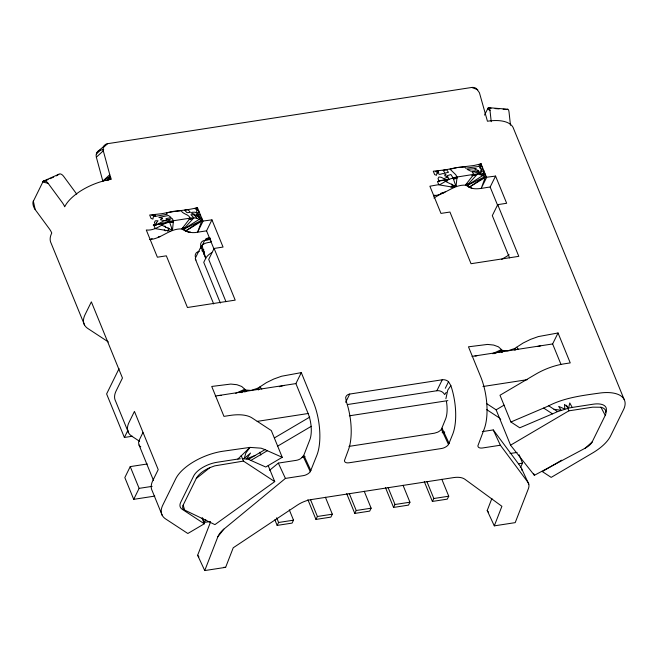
<?xml version="1.0" encoding="UTF-8"?>
<svg xmlns="http://www.w3.org/2000/svg" width="658" height="658" viewBox="0 0 658 658"><rect width="100%" height="100%" fill="white"/><g stroke="black" fill="none" stroke-linecap="round" stroke-linejoin="round"><path stroke-width="0.99" d="M103.849 146.166C101.093 149.448 94.703 151.899 96.348 157.188L102.821 181.082L110.223 176.303L103.29 150.814L103.059 149.185L103.849 146.166A6.621 5.823 47.4 0 1 107.575 143.691L471.778 87.456A6.621 5.823 47.4 0 1 476.491 88.624L479.427 92.737L487.438 121.228A39.719 18.284 -22.2 0 1 513.067 127.405L624.121 399.422M204.317 251.619L204.103 253.042A6.621 2.706 81.2 0 0 204.087 254.662M445.885 398.732L447.777 390.079L450.853 385.604L448.542 381.698A6.621 5.215 26.2 0 0 442.258 379.773L349.719 394.06A6.621 5.215 26.2 0 0 345.656 397.58L346.363 401.734A39.719 16.236 81.2 0 1 348.279 450.253L344.438 460.625A6.621 3.487 -24.9 0 0 349.028 462.788L441.567 448.501A6.621 3.487 -24.9 0 0 448.517 444.553L452.762 434.115A39.719 16.236 81.2 0 0 450.853 385.604M491.896 498.451L487.2 510.55L494.306 525.857L515.206 522.633L528.349 488.779A19.855 10.47 -24.9 0 0 527.864 482.199L500.368 445.227L482.454 447.991A6.621 3.487 -24.9 0 1 477.873 445.828L484.107 429.279A39.719 16.236 81.2 0 0 480.685 376.73L468.471 346.807L487.545 344.422L493.656 345.063L498.419 346.815L502.408 350.41L507.894 350.78L514.679 348.51L523.159 342.999L530.562 339.364L538.359 336.575L558.033 332.981L570.247 362.903L564.276 363.825A39.719 18.284 -22.2 0 0 535.785 374.163L499.99 395.252L510.912 422L519.754 427.799L552.498 413.857A198.584 168.053 -56.8 0 0 557.556 411.612L568.578 408.133L569.779 402.951L572.205 407.434L593.105 404.209A19.855 9.146 -22.2 0 1 605.615 412.418M76.739 194.143L63.703 176.426A6.621 3.405 66.1 0 0 58.809 174.288L43.231 181.189L32.966 202.047A6.621 3.405 66.1 0 0 35.195 209.598L49.416 228.926A19.855 15.652 26.2 0 1 51.752 233.055A39.719 18.284 -22.2 0 0 51.151 243.287L84.471 324.887M494.306 525.857L501.898 506.298L464.893 479.254A19.855 10.47 -24.9 0 0 453.633 477.593L311.374 499.562A19.855 10.47 -24.9 0 0 297.301 505.138L233.228 547.785L225.636 567.344L204.737 570.568L197.63 555.27L210.412 522.353M204.737 570.568L217.88 536.722L223.876 529.131L285.424 478.415L303.338 475.644A6.621 3.487 -24.9 0 0 310.288 471.704L316.934 455.089A39.719 16.236 81.2 0 0 313.512 402.548L301.298 372.625L281.632 376.22L273.827 379.008L266.424 382.635L257.952 388.154L251.167 390.416L245.673 390.046L241.683 386.46L236.929 384.708L230.81 384.066L211.736 386.452L223.959 416.374L229.93 415.453A39.719 18.284 -22.2 0 1 252.096 417.97L271.31 430.562L282.233 457.31L265.75 467.024L250.879 460.427A198.584 53.257 59.5 0 1 248.535 459.333L242.21 458.651M269.64 470.264L278.318 463.109L296.232 460.345A6.621 3.487 -24.9 0 0 300.92 458.486L303.799 455.303L309.828 439.791A19.855 8.118 81.2 0 0 308.117 413.512L295.903 383.589L301.298 372.625M348.954 446.395L434.461 433.194L437.66 432.183A6.621 3.487 -24.9 0 0 441.411 429.255L445.655 418.817A19.855 8.118 81.2 0 0 446.42 401.38M214.212 249.588L206.554 230.835L211.95 219.862L201.636 221.22C198.897 217.963 194.233 217.444 190.187 218.152L173.441 220.743C163.455 221.688 156.826 231.131 146.282 230.004L157.385 257.204L166.342 255.822L187.44 307.5L235.202 300.13L214.105 248.444L223.062 247.063L211.95 219.862M196.059 259.992A6.621 3.051 -22.2 0 1 195.582 257.681L200.986 246.709A6.621 5.215 26.2 0 1 204.737 240.343L210.618 239.438M200.682 248.576L204.737 240.343M214.105 248.444L208.709 259.416L225.974 301.701M132.348 436.229L124.387 437.463L127.981 430.151M142.934 432.586L139.332 439.898L138.55 442.645L139.035 445.014L153.561 480.595M147.277 463.98L130.226 466.612L124.831 477.576L133.714 499.34L154.778 496.091M133.714 499.34L139.118 488.368L130.226 466.612M183.163 505.122L196.249 478.514L209.886 467.632L214.738 465.872L243.444 461.094L274.731 481.607L214.927 524.623L184.668 510.065L183.163 505.122A13.242 6.095 -22.2 0 0 184.668 510.065M210.47 521.481L204.449 522.411L205.798 519.664M289.29 509.827L293.517 520.174L292.078 523.102L277.15 525.405L278.589 522.485L276.664 517.78M484.51 115.084L488.104 108.002L491.107 108.249M345.672 402.293L349.719 394.06M325.406 497.242L332.323 514.186L330.884 517.114L315.955 519.417L317.395 516.489L310.477 499.554M497.818 205.798L490.152 187.037L495.556 176.073L485.234 177.43L479.904 173.153L475.644 170.866L470.906 171.212L467.139 169.369L476.137 168.473L474.895 169.221L478.72 170.611L477.733 171.014L482.191 173.268L485.505 176.064L485.209 174.049L483.211 174.173L483.819 170.652L481.829 171.516L480.406 170.99L481.96 170.587L479.189 166.392L465.625 168.193L464.754 166.926L457.162 167.543L443.163 170.266L444.907 173.087L448.485 172.33L446.601 169.731L433.277 171.228L434.667 174.625L436.509 175.283L436.978 172.914L439.626 174.428L443.122 173.515L445.968 174.419L444.627 175.735L447.785 176.912L448.986 179.346L455.056 177.331L473.785 174.362L477.478 174.09L482.997 175.423L466.777 185.622L465.395 185.169C453.346 184.487 445.153 194.891 433.433 195.796L434.979 195.081M495.556 176.073L506.66 203.273L497.703 204.654L492.307 215.627L509.572 257.911M364.219 491.255L371.128 508.19L369.689 511.118L354.769 513.421L356.208 510.501L349.291 493.558M347.342 404.563L436.863 390.745L442.258 379.773M445.301 388.278L448.542 381.698M403.025 485.259L409.942 502.202L408.503 505.122L393.574 507.433L395.014 504.505L388.097 487.57M441.831 479.271L448.748 496.206L447.308 499.134L432.38 501.437L433.819 498.509L426.91 481.574M561.027 364.524L552.63 343.953L558.033 332.981M520.289 467.731L522.534 463.158L519.113 454.785M592.142 441.97L605.237 415.363L600.951 407.244L592.718 407.162L568.841 410.847L510.567 445.186L534.378 475.298L585.118 448.23A13.242 6.095 -22.2 0 0 592.142 441.97L585.118 448.23M109.656 179.568L110.741 177.841L110.223 176.303L106.991 180.292M167.428 231.081L168.999 228.68L168.037 227.857M451.026 187.291L452.605 184.89L451.635 184.067M446.239 392.316L444.701 394.561L443.147 392.661A6.621 5.215 26.2 0 0 436.863 390.745M211.629 241.108L210.272 242.226C206.834 242.58 202.861 243.501 200.986 246.709L205.732 258.331L203.75 262.353L220.364 303.058M58.809 174.288L56.382 175.875M181.797 228.959L190.187 218.152C188.673 214.023 183.08 214.459 181.156 210.716L173.564 211.333L161.86 213.694L149.679 215.018L151.069 218.415L152.911 219.081L153.38 216.704L167.255 214.269L166.441 212.986C176.632 210.494 187.267 210.42 197.441 207.64L203.001 221.244L197.597 232.216C191.996 233.376 186.362 232.109 181.797 228.959C169.748 228.277 161.555 238.681 149.835 239.586L152.154 238.509M465.395 185.169L473.785 174.362L472.197 172.116L474.681 171.853L478.267 173.465L479.904 173.153L480.611 174.46M206.554 230.835L197.597 232.216L201.636 221.22L185.416 231.155L200.863 220.726L183.179 229.412L193.88 217.888L190.919 214.664L194.135 214.804L197.926 216.679L195.994 214.574L198.889 217.263L197.194 214.895L198.362 214.376L195.105 212.189L192.004 212.287L191.297 213.011L194.661 214.335L194.135 214.804L197.013 218.25M490.152 187.037C482.651 187.793 473.234 191.281 466.777 185.622L477.478 174.09M255.131 455.443L246.668 458.823L250.525 453.041L244.192 458.601L245.853 453.017L250.007 447.391L222.355 451.322A39.719 18.284 -22.2 0 0 175.735 478.794L162.806 505.073A39.719 18.284 -22.2 0 0 165.668 518.965L187.834 533.498L204.309 523.784L182.151 509.251A19.855 9.146 -22.2 0 1 180.72 502.301L193.649 476.03A19.855 9.146 -22.2 0 1 216.959 462.294L237.859 459.062L250.007 447.391L261.103 448.18L265.018 449.62A198.584 53.257 59.5 0 0 267.362 450.714L282.233 457.31M96.348 157.188L103.29 150.814M102.821 181.082L109.754 174.707M107.945 180.415L110.741 177.841L111.301 179.305A39.719 18.284 -22.2 0 0 64.681 206.776A19.855 15.652 26.2 0 0 62.346 202.648L48.124 183.319A6.621 3.405 66.1 0 0 43.231 181.189M96.307 153.964L100.641 150.065L103.684 149.596M103.248 147.589L107.575 143.691M245.566 391.798L247.145 390.498L244.488 391.913M502.301 352.153L503.88 350.854L501.223 352.269M445.285 191.725L443.772 192.852L440.934 193.238M205.633 239.109L208.487 237.957M183.179 229.412L199.399 219.221M448.986 179.346L440.441 184.347L429.88 186.214L440.983 213.414L449.94 212.032L471.038 263.71L518.8 256.34L497.703 204.654M241.404 392.653L245.673 390.046L239.035 392.637M498.994 352.491L502.408 350.41L493.87 353.733M433.91 198.017L443.574 192.325M452.359 187.152L454.999 185.597M501.486 259.441L505.879 256.85A19.855 9.146 -22.2 0 0 509.119 254.704M274.419 437.915L309.737 417.106M248.535 459.333L265.018 449.62M250.879 460.427L267.362 450.714M277.75 446.075L311.3 426.302M486.821 403.724L496.124 409.827L504.069 405.147M561.661 460.197L542.332 471.589L551.182 477.387L592.471 453.058A39.719 18.284 -22.2 0 0 610.599 435.925L623.529 409.646A39.719 18.284 -22.2 0 0 598.5 393.237C581.532 395.59 564.145 397.868 548.706 405.813A198.584 168.053 -56.8 0 1 543.648 408.05L510.912 422M466.777 185.622L484.461 176.936L469.022 187.365L485.234 177.43L481.195 188.427L486.599 177.454L481.047 163.85L473.925 165.52L457.162 167.543L450.039 169.196L455.706 174.658L457.047 176.944L456.035 186.568L445.178 181.263M235.72 393.344L244.735 389.248M492.455 353.7L501.47 349.604M48.133 179.527L42.638 181.962L48.124 183.319M49.967 178.721L53.635 177.092M202.022 250.18L203.816 249.415M183.113 228.112L184.339 227.61L185.104 228.885L182.455 228.079L183.631 229.313M466.711 184.322L467.945 183.821L468.702 185.095L466.061 184.289L469.072 186.757M279.305 386.698L283.96 385.44M189.315 219.575L192.046 218.612L189.167 219.188M472.913 175.785L475.644 174.822L471.802 175.596M453.502 179.239L456.627 178.277M302.203 457.491L305.115 456.693M537.602 346.495L540.687 345.795M569.483 407.96L572.205 407.434M153.339 225.044L172.922 221.771M438.911 180.884L448.797 179.058M190.285 231.945L188.706 232.233L186.962 231.312M161.975 223.778L153.306 225.135M439.832 180.884L446.511 179.84L447.292 181.04M202.022 250.904L203.816 250.624M215.298 396.042L295.903 383.589M472.033 356.397L552.63 343.953M257.179 421.383L308.503 413.454M482.956 386.517L527.231 379.682M349.324 415.823L447.859 400.615M482.314 431.615L493.261 429.921L520.758 466.892A19.855 10.47 -24.9 0 1 521.876 470.264M139.118 488.368L152.154 486.361M510.04 453.518L517.089 452.433M518.52 463.775L522.534 463.158M278.589 522.485L293.517 520.174M317.395 516.489L332.323 514.186M356.208 510.501L371.128 508.19M395.014 504.505L409.942 502.202M433.819 498.509L448.748 496.206M158.282 236.896L160.165 236.641M237.859 459.062L240.376 458.774M452.712 178.4L457.466 177.874M475.018 355.937L476.918 355.789M218.283 395.581L221.137 395.359M208.594 238.928L210.576 238.805M168.168 222.297L173.021 222.075M442.702 432.067L444.726 432.026M442.151 432.701L444.183 432.66M223.72 567.328L225.636 567.344M165.388 223.136L162.213 223.021L161.58 225.061L172.437 230.358L173.441 220.743L172.108 218.448L164.179 220.701L155.658 225.299L153.849 225.217L155.23 228.622L170.249 231.114M488.598 107.673L507.622 109.22M495.112 108.578L499.118 108.899M503.123 109.228L507.129 109.557A6.621 1.826 -85.3 0 1 509.045 112.156L510.476 125.25M489.618 108.924L487.619 108.759L490.013 110.602L491.23 121.681M554.011 409.292L561.11 410.271L558.667 406.373L564.827 409.095L564.498 404.374L568.578 408.133M453.847 187.324L438.837 184.832L437.447 181.427L439.256 181.509L438.006 178.663L438.927 177.01L441.074 177.241L444.01 178.68L447.785 176.912L447.012 175.752L450.895 174.526L453.033 177.866L456.035 186.568L455.336 185.252M471.778 87.456L477.79 89.759M184.224 229.922L186.091 230.859M469.697 187.061L472.312 188.443M548.706 405.813L557.556 411.612M543.648 408.05L552.498 413.857M486.772 409.671L499.455 417.986L500.713 419.574M108.389 341.971L87.925 328.556A39.719 18.284 -22.2 0 1 85.063 314.656L91.363 301.858L122.462 378.029L116.162 390.827A39.719 18.284 -22.2 0 0 115.561 401.051L128.45 432.61M139.578 441.304L131.904 436.27A39.719 18.284 -22.2 0 1 129.05 422.378L134.446 411.406L158.208 469.615L152.812 480.587A39.719 18.284 -22.2 0 0 152.212 490.819L162.205 515.296M516.201 349.62L514.679 348.51L515.017 350.385M259.466 389.265L257.952 388.154L258.29 390.029M164.278 229.798L165.24 230.868M516.629 347.268L518.545 349.472M259.894 386.904L261.818 389.108M487.2 510.55L488.491 512.146M197.63 555.27L198.922 556.865M164.887 225.949L165.61 227.224M171.738 229.042L172.437 230.358L169.435 221.656M521.679 468.809L528.785 484.115M493.261 429.921L500.368 445.227M442.028 428.152L449.134 443.459M441.411 429.255L448.517 444.553M303.799 455.303L310.905 470.61M303.182 456.405L310.288 471.704M278.318 463.109L285.424 478.415M202.475 517.788L204.449 522.411M566.554 405.262L568.841 410.847M533.613 473.423L534.378 475.298M496.124 409.827L510.567 445.186M424.311 481.672L432.38 501.437M385.506 487.668L393.574 507.433M346.7 493.665L354.769 513.421M307.886 499.652L315.955 519.417M195.484 259.384L213.686 303.955M268.217 465.658L274.731 481.607M259.721 452.268L260.856 455.032M274.847 519.762L277.15 525.405M241.165 455.509L243.444 461.094M202.006 518.134L204.309 523.784M124.387 437.463L106.612 393.936L118.308 370.174A29.791 13.711 -22.2 0 1 119.114 368.727M201.957 245.352L205.732 258.331A13.242 6.095 -22.2 0 1 211.769 252.614M33.303 200.929L35.195 209.598M140.763 446.848A19.855 9.146 -22.2 0 1 139.035 445.014M195.582 257.681A6.621 5.215 26.2 0 1 199.333 251.315M196.249 478.514A19.855 9.146 -22.2 0 1 209.886 467.632M600.951 407.244A19.855 9.146 -22.2 0 1 605.237 415.363M96.907 152.533A6.621 5.823 47.4 0 1 100.641 150.065M488.104 108.002A6.621 1.826 -85.3 0 1 490.013 110.602M217.88 536.722A19.855 10.47 -24.9 0 1 223.876 529.131M197.441 207.64L196.569 212.189L198.741 213.25L198.831 211.045L194.908 208.611L197.441 207.64M481.047 163.85L480.167 168.399L482.339 169.46L482.429 167.255L478.506 164.821L481.047 163.85M200.221 214.442L199.613 217.971L201.907 219.854L201.611 217.847L199.613 217.971L198.231 215.306L200.221 214.442M156.333 222.914L155.658 225.299L154.408 222.453L155.329 220.8L158.043 220.767L156.333 222.914M206.875 238.393L205.551 239.783L207.78 239.635L210.33 238.089L206.875 238.393M162.362 218.209L160.412 219.764L167.774 221.409L170.167 219.994L166.828 219.739L165.997 218.686L171.154 217.494L168.448 215.495L158.94 217.453L162.362 218.209M154.967 214.771L151.751 215.281L155.683 216.268L154.967 214.771M437.989 171.072L435.349 171.483L438.705 172.585L437.989 171.072M188.032 209.655L184.594 210.182L187.028 212.699L190.384 212.386L188.032 209.655"/></g></svg>
